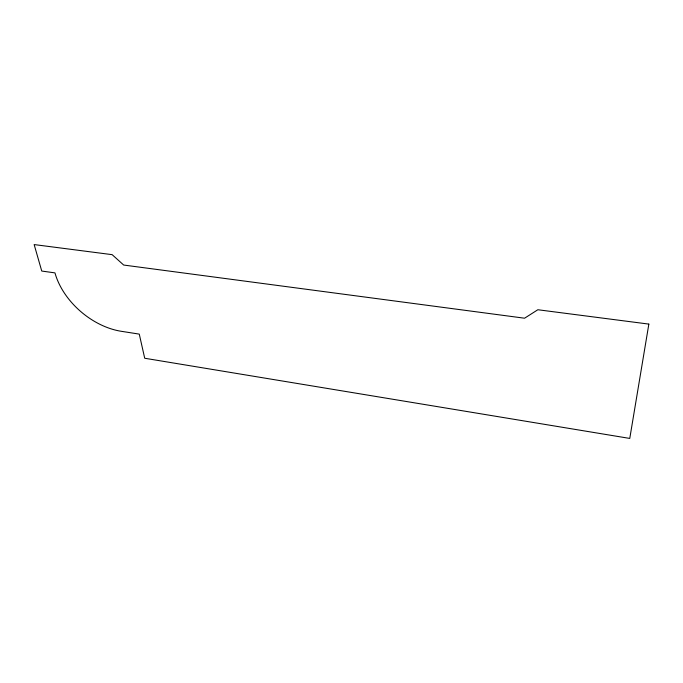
<?xml version="1.0" encoding="UTF-8"?>
<svg xmlns="http://www.w3.org/2000/svg" width="683" height="683" viewBox="0 0 683 683"><rect width="100%" height="100%" fill="white"/><g stroke="black" fill="none" stroke-linecap="round" stroke-linejoin="round"><path stroke-width="1.02" d="M648.85 324.101L629.769 438.426L144.711 358.251L139.272 334.115L121.335 331.306A64.45 44.002 40.3 0 1 54.964 272.884L41.748 271.049L34.15 244.574L112.14 254.657L123.683 265.047L524.57 318.21L537.854 309.74L648.85 324.101"/></g></svg>
